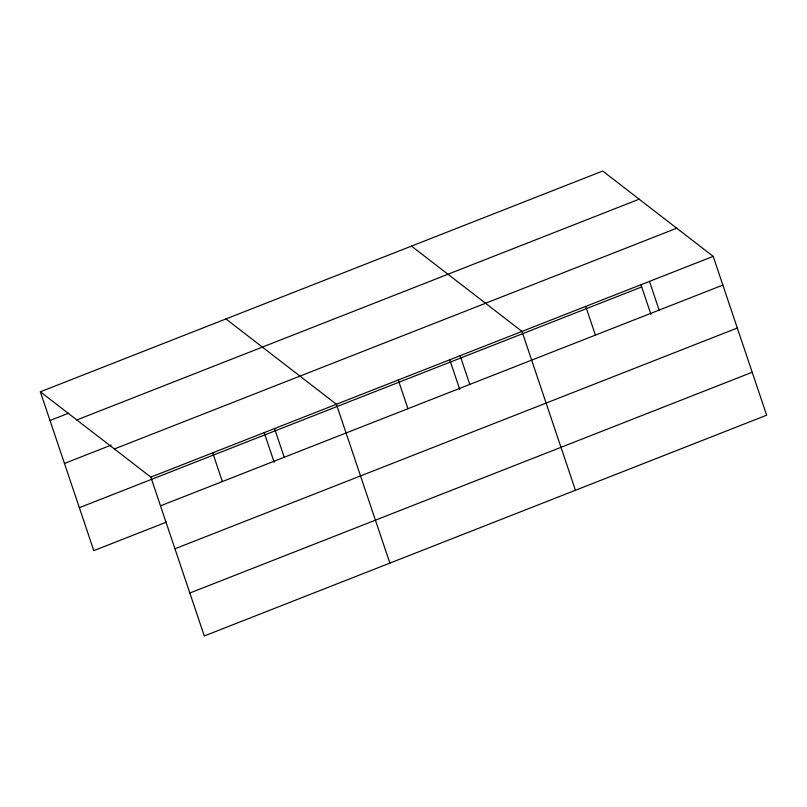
<?xml version="1.0" encoding="UTF-8"?>
<svg xmlns="http://www.w3.org/2000/svg" width="807" height="807" viewBox="0 0 807 807"><rect width="100%" height="100%" fill="white"/><g stroke="black" fill="none" stroke-linecap="round" stroke-linejoin="round"><path stroke-width="1.21" d="M40.35 391.798L602.708 171.034L713.196 256.364L766.65 415.202L204.292 635.966L150.838 477.119L40.35 391.798L93.804 550.636L166.171 522.23M50.014 420.508L68.686 413.174M76.806 419.953L639.164 199.198M64.459 463.45L111.154 445.121M114.372 448.964L676.73 228.21M150.838 477.119L713.196 256.364M79.358 507.694L641.716 286.929M160.502 505.838L722.86 285.073M174.948 548.78L737.305 328.015M189.837 593.024L752.195 372.259M411.509 246.095L521.988 331.425L575.452 490.263M225.93 318.947L336.418 404.277L389.872 563.115M649.464 281.381L659.127 310.1M640.929 284.609L650.946 314.367M585.731 306.408L595.384 335.117M460.131 355.705L469.795 384.414M449.731 359.66L459.748 389.428M398.275 379.986L407.938 408.705M274.551 428.557L284.215 457.266M264.151 432.512L274.168 462.28M212.695 452.838L222.359 481.547"/></g></svg>
